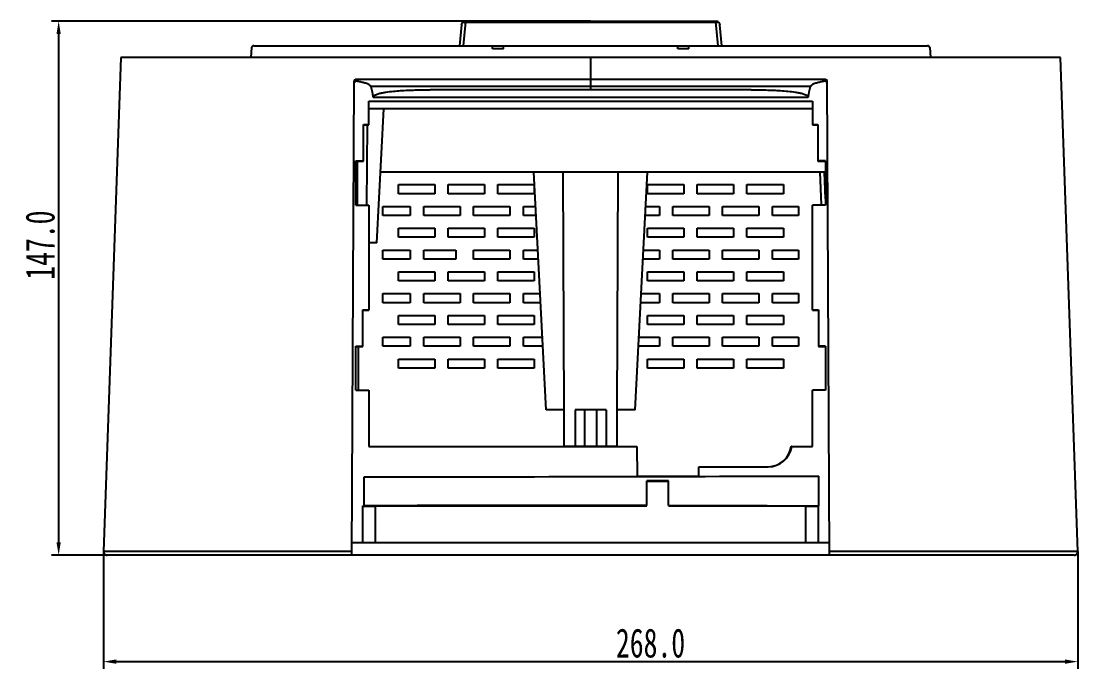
# Model space of a CAD drawing. Header units: millimetres. Extents: x 480 to 3134, y 272 to 1195.
# Drawn here: x 787 to 1077.7, y 602.4 to 780.7 of the extents above; entities that cross this region are included whole.
import ezdxf

# ---------------------------------------------------------------- set-up
doc = ezdxf.new("R2010")
doc.units = ezdxf.units.MM
doc.layers.add('06-ccbz', color=1, linetype='Continuous')
doc.styles.add('国标文本', font='simfang.ttf', dxfattribs={"width": 0.7})
doc.dimstyles.new('国标尺寸标注', dxfattribs={"dimtxt": 8, "dimasz": 3.5, "dimexe": 2, "dimexo": 0, "dimgap": 1, "dimtad": 1, "dimtoh": 1, "dimdec": 1, "dimzin": 1, "dimdsep": 46, "dimtxsty": '国标文本', "dimcen": 1.5, "dimadec": 0, "dimazin": 0, "dimtfac": 1, "dimtdec": 1, "dimtmove": 0, "dimatfit": 2, "dimfxl": 1, "dimarcsym": 0})

# ---------------------------------------------------------------- blocks, each defined once
blk = doc.blocks.new('*D30')
at = {"layer": '06-ccbz', "color": 0, "lineweight": -2, "transparency": 16777216}
for p, q in [((943.68, 780.71), (795.35, 780.71)), ((797.35, 777.21), (797.35, 637.21)), ((932.86, 633.71), (795.35, 633.71))]:
    blk.add_line(p, q, dxfattribs=at)
at = {"layer": '06-ccbz', "color": 0, "transparency": 16777216}
for points in [[(796.76, 777.21), (797.93, 777.21), (797.35, 780.71)], [(796.76, 637.21), (797.93, 637.21), (797.35, 633.71)]]:
    blk.add_solid(points, dxfattribs=at)
at = {"layer": 'Defpoints', "color": 0, "transparency": 16777216}
for p in [(943.68, 780.71), (797.35, 633.71), (932.86, 633.71)]:
    blk.add_point(p, dxfattribs=at)
at = {"layer": '06-ccbz', "color": 0, "transparency": 16777216, "insert": (792.28, 719.06), "char_height": 8, "attachment_point": 5, "rotation": 90, "style": '国标文本'}
blk.add_mtext('147.0', dxfattribs=at)
blk = doc.blocks.new('*D31')
at = {"layer": '06-ccbz', "color": 0, "lineweight": -2, "transparency": 16777216}
for p, q in [((809.67, 634.75), (809.67, 602.42)), ((1077.69, 634.75), (1077.69, 602.42)), ((813.17, 604.42), (1074.19, 604.42))]:
    blk.add_line(p, q, dxfattribs=at)
at = {"layer": '06-ccbz', "color": 0, "transparency": 16777216}
for points in [[(813.17, 605.01), (813.17, 603.84), (809.67, 604.42)], [(1074.19, 605.01), (1074.19, 603.84), (1077.69, 604.42)]]:
    blk.add_solid(points, dxfattribs=at)
at = {"layer": 'Defpoints', "color": 0, "transparency": 16777216}
for p in [(809.67, 634.75), (1077.69, 634.75), (1077.69, 604.42)]:
    blk.add_point(p, dxfattribs=at)
at = {"layer": '06-ccbz', "color": 0, "transparency": 16777216, "insert": (960.15, 609.49), "char_height": 8, "attachment_point": 5, "style": '国标文本'}
blk.add_mtext('268.0', dxfattribs=at)

msp = doc.modelspace()

# ---------------------------------------------------------------- linework, layer by layer
at = {"color": 7, "linetype": 'Continuous'}
for p, q in [((908.18, 779.73), (907.58, 773.95)), ((909.17, 779.63), (908.58, 773.91)), ((909.04, 780.71), (908.62, 780.56)), ((909.04, 780.71), (978.32, 780.71)), ((909.24, 780.32), (909.17, 779.63)), ((978.12, 780.32), (909.24, 780.32)), ((978.19, 779.63), (978.12, 780.32)), ((978.78, 773.91), (978.19, 779.63)), ((978.74, 780.56), (978.32, 780.71)), ((979.78, 773.95), (979.18, 779.73)), ((850.43, 773.44), (850.24, 770.71)), ((851.01, 773.91), (1036.35, 773.91)), ((916.68, 773.11), (916.68, 773.91)), ((919.68, 773.11), (919.68, 773.91)), ((967.68, 773.11), (967.68, 773.91)), ((970.68, 773.11), (970.68, 773.91)), ((1036.93, 773.44), (1037.12, 770.71)), ((814.42, 770.71), (809.67, 634.75)), ((1072.94, 770.71), (814.42, 770.71)), ((919.68, 773.11), (916.68, 773.11)), ((943.68, 770.71), (943.68, 761.81)), ((970.68, 773.11), (967.68, 773.11)), ((1077.69, 634.75), (1072.94, 770.71)), ((879.07, 764.71), (1008.29, 764.71)), ((877.98, 633.71), (878.67, 764.31)), ((1004.14, 762.71), (883.21, 762.71)), ((987.86, 761.81), (899.49, 761.81)), ((1009.38, 633.71), (1008.69, 764.31)), ((882.68, 752.14), (882.68, 758.72)), ((882.68, 758.72), (1004.68, 758.72)), ((883.86, 759.74), (1003.5, 759.74)), ((1004.68, 758.72), (1004.68, 752.14)), ((882.68, 756.65), (1004.68, 756.65)), ((884.87, 719.71), (886.81, 756.61)), ((881.22, 742.15), (881.22, 752.25)), ((881.22, 752.25), (882.68, 752.25)), ((881.22, 752.14), (882.68, 752.14)), ((882.21, 752.14), (882.04, 730.16)), ((1004.68, 752.25), (1006.14, 752.25)), ((1004.68, 752.14), (1006.14, 752.14)), ((1006.14, 752.25), (1006.14, 742.15)), ((879.07, 730.1), (879.07, 742.25)), ((879.07, 742.25), (881.22, 742.25)), ((879.07, 742.15), (881.22, 742.15)), ((879.51, 730.15), (879.58, 742.14)), ((1008.29, 742.25), (1006.14, 742.25)), ((1006.14, 742.15), (1008.29, 742.15)), ((1008.29, 742.25), (1008.29, 730.1)), ((1008.29, 739.11), (885.89, 739.11)), ((931.47, 673.71), (928.04, 739.11)), ((936.42, 673.71), (936.12, 739.11)), ((950.94, 673.71), (951.24, 739.11)), ((955.89, 673.71), (959.32, 739.11)), ((1007.22, 730.15), (1006.81, 739.11)), ((1008.29, 731.83), (1007.99, 739.11)), ((890.78, 733.21), (890.78, 735.71)), ((890.78, 735.71), (900.78, 735.71)), ((900.78, 735.71), (900.78, 733.21)), ((904.48, 733.21), (904.48, 735.71)), ((904.48, 735.71), (914.48, 735.71)), ((914.48, 735.71), (914.48, 733.21)), ((918.18, 733.21), (918.18, 735.71)), ((918.18, 735.71), (928.18, 735.71)), ((928.18, 735.71), (928.18, 733.21)), ((959.28, 733.21), (959.28, 735.71)), ((959.28, 735.71), (969.28, 735.71)), ((969.28, 735.71), (969.28, 733.21)), ((972.98, 733.21), (972.98, 735.71)), ((972.98, 735.71), (982.98, 735.71)), ((982.98, 735.71), (982.98, 733.21)), ((986.68, 735.71), (996.68, 735.71)), ((986.68, 733.21), (986.68, 735.71)), ((996.68, 735.71), (996.68, 733.21)), ((900.78, 733.21), (890.78, 733.21)), ((914.48, 733.21), (904.48, 733.21)), ((928.18, 733.21), (918.18, 733.21)), ((969.28, 733.21), (959.28, 733.21)), ((982.98, 733.21), (972.98, 733.21)), ((996.68, 733.21), (986.68, 733.21)), ((879.07, 730.1), (882.68, 730.1)), ((882.68, 730.1), (882.68, 701.17)), ((886.52, 727.21), (886.52, 729.71)), ((886.52, 729.71), (894.08, 729.71)), ((894.08, 729.71), (894.08, 727.21)), ((897.78, 727.21), (897.78, 729.71)), ((897.78, 729.71), (907.78, 729.71)), ((907.78, 729.71), (907.78, 727.21)), ((911.48, 727.21), (911.48, 729.71)), ((911.48, 729.71), (921.48, 729.71)), ((921.48, 729.71), (921.48, 727.21)), ((925.18, 727.21), (925.18, 729.71)), ((925.18, 729.71), (928.53, 729.71)), ((958.83, 729.71), (962.58, 729.71)), ((962.58, 729.71), (962.58, 727.21)), ((966.28, 727.21), (966.28, 729.71)), ((966.28, 729.71), (976.28, 729.71)), ((976.28, 729.71), (976.28, 727.21)), ((979.98, 729.71), (989.98, 729.71)), ((979.98, 727.21), (979.98, 729.71)), ((989.98, 729.71), (989.98, 727.21)), ((993.68, 729.71), (1000.84, 729.71)), ((993.68, 727.21), (993.68, 729.71)), ((1000.84, 729.71), (1000.84, 727.21)), ((1008.29, 730.1), (1004.68, 730.1)), ((1004.68, 701.17), (1004.68, 730.1)), ((894.08, 727.21), (886.52, 727.21)), ((907.78, 727.21), (897.78, 727.21)), ((921.48, 727.21), (911.48, 727.21)), ((928.66, 727.21), (925.18, 727.21)), ((962.58, 727.21), (958.69, 727.21)), ((976.28, 727.21), (966.28, 727.21)), ((989.98, 727.21), (979.98, 727.21)), ((1000.84, 727.21), (993.68, 727.21)), ((890.78, 721.21), (890.78, 723.71)), ((890.78, 723.71), (900.78, 723.71)), ((900.78, 721.21), (890.78, 721.21)), ((900.78, 723.71), (900.78, 721.21)), ((904.48, 721.21), (904.48, 723.71)), ((904.48, 723.71), (914.48, 723.71)), ((914.48, 721.21), (904.48, 721.21)), ((914.48, 723.71), (914.48, 721.21)), ((918.18, 721.21), (918.18, 723.71)), ((918.18, 723.71), (928.18, 723.71)), ((928.18, 721.21), (918.18, 721.21)), ((928.18, 723.71), (928.18, 721.21)), ((959.28, 721.21), (959.28, 723.71)), ((959.28, 723.71), (969.28, 723.71)), ((969.28, 721.21), (959.28, 721.21)), ((969.28, 723.71), (969.28, 721.21)), ((972.98, 723.71), (982.98, 723.71)), ((972.98, 721.21), (972.98, 723.71)), ((982.98, 721.21), (972.98, 721.21)), ((982.98, 723.71), (982.98, 721.21)), ((986.68, 723.71), (996.68, 723.71)), ((986.68, 721.21), (986.68, 723.71)), ((996.68, 721.21), (986.68, 721.21)), ((996.68, 723.71), (996.68, 721.21)), ((884.87, 719.71), (882.68, 719.71)), ((886.52, 715.21), (886.52, 717.71)), ((886.52, 717.71), (894.08, 717.71)), ((894.08, 715.21), (886.52, 715.21)), ((894.08, 717.71), (894.08, 715.21)), ((897.78, 715.21), (897.78, 717.71)), ((897.78, 717.71), (906.62, 717.71)), ((906.62, 715.21), (897.78, 715.21)), ((906.62, 717.71), (906.62, 715.21)), ((911.48, 715.21), (911.48, 717.71)), ((911.48, 717.71), (921.48, 717.71)), ((921.48, 715.21), (911.48, 715.21)), ((921.48, 717.71), (921.48, 715.21)), ((925.18, 715.21), (925.18, 717.71)), ((925.18, 717.71), (929.16, 717.71)), ((929.29, 715.21), (925.18, 715.21)), ((962.58, 715.21), (958.07, 715.21)), ((958.2, 717.71), (962.58, 717.71)), ((962.58, 717.71), (962.58, 715.21)), ((966.28, 717.71), (976.28, 717.71)), ((966.28, 715.21), (966.28, 717.71)), ((976.28, 715.21), (966.28, 715.21)), ((976.28, 717.71), (976.28, 715.21)), ((979.98, 717.71), (989.98, 717.71)), ((979.98, 715.21), (979.98, 717.71)), ((989.98, 715.21), (979.98, 715.21)), ((989.98, 717.71), (989.98, 715.21)), ((993.68, 717.71), (1000.84, 717.71)), ((993.68, 715.21), (993.68, 717.71)), ((1000.84, 715.21), (993.68, 715.21)), ((1000.84, 717.71), (1000.84, 715.21)), ((890.78, 709.21), (890.78, 711.71)), ((890.78, 711.71), (900.78, 711.71)), ((900.78, 711.71), (900.78, 709.21)), ((904.48, 709.21), (904.48, 711.71)), ((904.48, 711.71), (914.48, 711.71)), ((914.48, 711.71), (914.48, 709.21)), ((918.18, 709.21), (918.18, 711.71)), ((918.18, 711.71), (928.18, 711.71)), ((928.18, 711.71), (928.18, 709.21)), ((959.28, 711.71), (969.28, 711.71)), ((959.28, 709.21), (959.28, 711.71)), ((969.28, 711.71), (969.28, 709.21)), ((972.98, 711.71), (982.98, 711.71)), ((972.98, 709.21), (972.98, 711.71)), ((982.98, 711.71), (982.98, 709.21)), ((986.68, 711.71), (996.68, 711.71)), ((986.68, 709.21), (986.68, 711.71)), ((996.68, 711.71), (996.68, 709.21)), ((900.78, 709.21), (890.78, 709.21)), ((914.48, 709.21), (904.48, 709.21)), ((928.18, 709.21), (918.18, 709.21)), ((969.28, 709.21), (959.28, 709.21)), ((982.98, 709.21), (972.98, 709.21)), ((996.68, 709.21), (986.68, 709.21)), ((886.52, 703.21), (886.52, 705.71)), ((886.52, 705.71), (894.08, 705.71)), ((894.08, 705.71), (894.08, 703.21)), ((897.78, 703.21), (897.78, 705.71)), ((897.78, 705.71), (907.78, 705.71)), ((907.78, 705.71), (907.78, 703.21)), ((911.48, 703.21), (911.48, 705.71)), ((911.48, 705.71), (921.48, 705.71)), ((921.48, 705.71), (921.48, 703.21)), ((925.18, 703.21), (925.18, 705.71)), ((925.18, 705.71), (929.79, 705.71)), ((957.57, 705.71), (962.58, 705.71)), ((962.58, 705.71), (962.58, 703.21)), ((966.28, 705.71), (976.28, 705.71)), ((966.28, 703.21), (966.28, 705.71)), ((976.28, 705.71), (976.28, 703.21)), ((979.98, 705.71), (989.98, 705.71)), ((979.98, 703.21), (979.98, 705.71)), ((989.98, 705.71), (989.98, 703.21)), ((993.68, 705.71), (1000.84, 705.71)), ((993.68, 703.21), (993.68, 705.71)), ((1000.84, 705.71), (1000.84, 703.21)), ((880.98, 691.18), (880.98, 701.28)), ((880.98, 701.28), (882.68, 701.28)), ((880.98, 701.17), (882.68, 701.17)), ((894.08, 703.21), (886.52, 703.21)), ((907.78, 703.21), (897.78, 703.21)), ((921.48, 703.21), (911.48, 703.21)), ((929.92, 703.21), (925.18, 703.21)), ((962.58, 703.21), (957.44, 703.21)), ((976.28, 703.21), (966.28, 703.21)), ((989.98, 703.21), (979.98, 703.21)), ((1000.84, 703.21), (993.68, 703.21)), ((1004.68, 701.28), (1006.38, 701.28)), ((1004.68, 701.17), (1006.38, 701.17)), ((1006.38, 701.28), (1006.38, 691.18)), ((890.78, 697.21), (890.78, 699.71)), ((890.78, 699.71), (900.78, 699.71)), ((900.78, 699.71), (900.78, 697.21)), ((904.48, 697.21), (904.48, 699.71)), ((904.48, 699.71), (914.48, 699.71)), ((914.48, 699.71), (914.48, 697.21)), ((918.18, 697.21), (918.18, 699.71)), ((918.18, 699.71), (928.18, 699.71)), ((928.18, 699.71), (928.18, 697.21)), ((959.28, 699.71), (969.28, 699.71)), ((959.28, 697.21), (959.28, 699.71)), ((969.28, 699.71), (969.28, 697.21)), ((972.98, 699.71), (982.98, 699.71)), ((972.98, 697.21), (972.98, 699.71)), ((982.98, 699.71), (982.98, 697.21)), ((986.68, 699.71), (996.68, 699.71)), ((986.68, 697.21), (986.68, 699.71)), ((996.68, 699.71), (996.68, 697.21)), ((900.78, 697.21), (890.78, 697.21)), ((914.48, 697.21), (904.48, 697.21)), ((928.18, 697.21), (918.18, 697.21)), ((969.28, 697.21), (959.28, 697.21)), ((982.98, 697.21), (972.98, 697.21)), ((996.68, 697.21), (986.68, 697.21)), ((886.52, 691.21), (886.52, 693.71)), ((886.52, 693.71), (894.08, 693.71)), ((894.08, 693.71), (894.08, 691.21)), ((897.78, 691.21), (897.78, 693.71)), ((897.78, 693.71), (907.78, 693.71)), ((907.78, 693.71), (907.78, 691.21)), ((911.48, 691.21), (911.48, 693.71)), ((911.48, 693.71), (921.48, 693.71)), ((921.48, 693.71), (921.48, 691.21)), ((925.18, 691.21), (925.18, 693.71)), ((925.18, 693.71), (930.42, 693.71)), ((956.94, 693.71), (962.58, 693.71)), ((962.58, 693.71), (962.58, 691.21)), ((966.28, 693.71), (976.28, 693.71)), ((966.28, 691.21), (966.28, 693.71)), ((976.28, 693.71), (976.28, 691.21)), ((979.98, 693.71), (989.98, 693.71)), ((979.98, 691.21), (979.98, 693.71)), ((989.98, 693.71), (989.98, 691.21)), ((993.68, 693.71), (1000.84, 693.71)), ((993.68, 691.21), (993.68, 693.71)), ((1000.84, 693.71), (1000.84, 691.21)), ((879.07, 679.13), (879.07, 691.28)), ((879.07, 691.28), (880.98, 691.28)), ((879.07, 691.18), (880.98, 691.18)), ((879.78, 679.19), (879.8, 691.18)), ((894.08, 691.21), (886.52, 691.21)), ((907.78, 691.21), (897.78, 691.21)), ((921.48, 691.21), (911.48, 691.21)), ((930.55, 691.21), (925.18, 691.21)), ((962.58, 691.21), (956.81, 691.21)), ((976.28, 691.21), (966.28, 691.21)), ((989.98, 691.21), (979.98, 691.21)), ((1000.84, 691.21), (993.68, 691.21)), ((1008.29, 691.28), (1006.38, 691.28)), ((1006.38, 691.18), (1008.29, 691.18)), ((1008.29, 691.28), (1008.29, 679.13)), ((890.78, 685.21), (890.78, 687.71)), ((890.78, 687.71), (900.78, 687.71)), ((900.78, 687.71), (900.78, 685.21)), ((904.48, 685.21), (904.48, 687.71)), ((904.48, 687.71), (914.48, 687.71)), ((914.48, 687.71), (914.48, 685.21)), ((918.18, 685.21), (918.18, 687.71)), ((918.18, 687.71), (928.18, 687.71)), ((928.18, 687.71), (928.18, 685.21)), ((959.28, 687.71), (969.28, 687.71)), ((959.28, 685.21), (959.28, 687.71)), ((969.28, 687.71), (969.28, 685.21)), ((972.98, 687.71), (982.98, 687.71)), ((972.98, 685.21), (972.98, 687.71)), ((982.98, 687.71), (982.98, 685.21)), ((986.68, 687.71), (996.68, 687.71)), ((986.68, 685.21), (986.68, 687.71)), ((996.68, 687.71), (996.68, 685.21)), ((900.78, 685.21), (890.78, 685.21)), ((914.48, 685.21), (904.48, 685.21)), ((928.18, 685.21), (918.18, 685.21)), ((969.28, 685.21), (959.28, 685.21)), ((982.98, 685.21), (972.98, 685.21)), ((996.68, 685.21), (986.68, 685.21)), ((879.07, 679.13), (882.68, 679.13)), ((882.68, 679.13), (882.68, 663.62)), ((1008.29, 679.13), (1004.68, 679.13)), ((1004.68, 663.62), (1004.68, 679.13)), ((936.42, 673.71), (931.47, 673.71)), ((936.43, 663.71), (936.38, 673.71)), ((947.93, 673.71), (939.43, 673.71)), ((939.43, 673.71), (939.43, 663.71)), ((942.03, 673.71), (942.03, 663.71)), ((945.33, 673.71), (945.33, 663.71)), ((947.93, 673.71), (947.93, 663.71)), ((950.93, 663.71), (950.98, 673.71)), ((955.89, 673.71), (950.94, 673.71)), ((882.68, 663.62), (956.41, 663.62)), ((936.43, 663.71), (950.93, 663.71)), ((956.41, 663.62), (956.43, 655.42)), ((998.99, 663.62), (1004.68, 663.62)), ((973.4, 658.03), (992.47, 658.03)), ((973.4, 655.45), (973.4, 658.03)), ((881.4, 647.31), (881.39, 655.29)), ((956.43, 655.48), (973.4, 655.5)), ((959.13, 647.4), (959.12, 654.18)), ((959.12, 654.09), (965.12, 654.09)), ((965.13, 647.39), (965.12, 654.18)), ((1006.47, 647.31), (1006.46, 655.51)), ((880.98, 637.21), (880.98, 647.31)), ((880.98, 647.31), (881.4, 647.31)), ((880.98, 647.2), (884.53, 647.2)), ((884.53, 647.31), (959.13, 647.31)), ((884.53, 637.21), (884.53, 647.31)), ((965.13, 647.31), (1002.83, 647.31)), ((1002.83, 647.32), (1006.38, 647.31)), ((1002.83, 637.21), (1002.83, 647.31)), ((1002.83, 647.2), (1006.38, 647.2)), ((1006.38, 647.31), (1006.47, 647.31)), ((1006.38, 637.21), (1006.38, 647.31)), ((878, 637.21), (1009.36, 637.21)), ((877.99, 634.75), (809.67, 634.75)), ((1076.69, 633.71), (810.67, 633.71)), ((1077.69, 634.75), (1009.37, 634.75))]:
    msp.add_line(p, q, dxfattribs=at)
for centre, radius, start, end in [((879.07, 764.31), 0.4, 90, 179.7), ((1008.29, 764.31), 0.4, 0.3, 90), ((865.47, 763.71), 13.65, 1.9732, 2.6681), ((874.38, 734.55), 30.01, 79.9504, 80.9319), ((1661.03, 929.72), 795.54, 192.11825, 192.33711), ((226.38, 929.75), 795.5, 347.66017, 347.87907), ((1012.97, 734.6), 29.96, 99.0682, 100.0589), ((992.47, 664.53), 6.45, 269.9846, 352.4264), ((992.47, 664.63), 6.6, 269.9852, 351.2292), ((991.51, 644.37), 20.66, 68.7579, 69.163), ((810.67, 634.71), 1, 178, 270), ((1076.69, 634.71), 1, 270, 2)]:
    msp.add_arc(centre, radius, start, end, dxfattribs=at)
for centre, major_axis, ratio, start_param, end_param in [((943.86, 667.89), (717.57, 1.25), 0.017476, -1.657994, -1.483477), ((943.93, 629.15), (717.58, 0), 0.034899, 1.541263, 1.549627), ((943.94, 622.36), (717.58, 0), 0.034899, 1.549627, 1.658055)]:
    msp.add_ellipse(centre, major_axis=major_axis, ratio=ratio, start_param=start_param, end_param=end_param, dxfattribs=at)
for points, knots in [([(908.18, 779.73), (908.19, 779.87), (908.32, 780.17), (908.51, 780.43), (908.62, 780.56)], [0, 0, 0, 0, 0.453502, 1, 1, 1, 1]), ([(908.62, 780.56), (908.66, 780.52), (908.83, 780.39), (909.07, 780.32), (909.24, 780.32)], [0, 0, 0, 0, 0.230804, 1, 1, 1, 1]), ([(978.12, 780.32), (978.18, 780.32), (978.4, 780.34), (978.62, 780.45), (978.74, 780.56)], [0, 0, 0, 0, 0.269225, 1, 1, 1, 1]), ([(978.74, 780.56), (978.85, 780.43), (979.04, 780.17), (979.17, 779.87), (979.18, 779.73)], [0, 0, 0, 0, 0.5465, 1, 1, 1, 1]), ([(851.01, 773.91), (850.87, 773.91), (850.59, 773.83), (850.44, 773.57), (850.43, 773.44)], [0, 0, 0, 0, 0.502823, 1, 1, 1, 1]), ([(1036.93, 773.44), (1036.92, 773.57), (1036.76, 773.83), (1036.49, 773.91), (1036.35, 773.91)], [0, 0, 0, 0, 0.497178, 1, 1, 1, 1]), ([(1008.25, 764.18), (1008.25, 764.24), (1008.25, 764.4), (1008.26, 764.56), (1008.28, 764.66)], [0, 0, 0, 0, 0.340516, 1, 1, 1, 1]), ([(883.21, 762.71), (883.18, 762.87), (882.91, 763.12), (882.34, 763.41), (881.55, 763.68), (880.59, 763.91), (879.94, 764.04), (879.62, 764.1)], [0, 0, 0, 0, 0.123167, 0.248334, 0.498774, 0.749373, 1, 1, 1, 1]), ([(883.86, 759.74), (883.79, 760.05), (884.39, 760.42), (884.95, 760.63), (885.61, 760.83), (886.42, 761.01), (887.74, 761.24), (889.41, 761.44), (891.42, 761.6), (893.43, 761.7), (896.13, 761.79), (898.15, 761.81), (899.49, 761.81)], [0, 0, 0, 0, 0.05894, 0.090225, 0.121508, 0.184069, 0.24666, 0.371924, 0.497321, 0.622838, 0.748464, 1, 1, 1, 1]), ([(987.86, 761.81), (989.21, 761.81), (991.23, 761.79), (993.92, 761.7), (995.94, 761.6), (997.95, 761.44), (999.62, 761.24), (1000.94, 761.01), (1001.75, 760.83), (1002.41, 760.63), (1002.97, 760.42), (1003.57, 760.05), (1003.5, 759.74)], [0, 0, 0, 0, 0.251534, 0.377159, 0.502675, 0.628071, 0.753335, 0.815925, 0.878486, 0.909768, 0.941052, 1, 1, 1, 1]), ([(1007.74, 764.1), (1007.41, 764.04), (1006.76, 763.91), (1005.81, 763.68), (1005.02, 763.41), (1004.45, 763.12), (1004.18, 762.87), (1004.15, 762.71)], [0, 0, 0, 0, 0.250623, 0.501218, 0.75166, 0.876837, 1, 1, 1, 1]), ([(965.13, 647.39), (968.27, 647.39), (980.84, 647.37), (993.41, 647.35), (1002.83, 647.32)], [0, 0, 0, 0, 0.250253, 1, 1, 1, 1])]:
    msp.add_open_spline(points, degree=3, knots=knots, dxfattribs=at)
for points in [[(878.94, 764.16), (878.82, 764.11), (878.73, 763.97), (878.69, 763.85)], [(879.11, 764.18), (879.06, 764.19), (878.99, 764.18), (878.94, 764.16)], [(1008.42, 764.16), (1008.37, 764.18), (1008.3, 764.19), (1008.25, 764.18)], [(1008.66, 763.85), (1008.63, 763.97), (1008.54, 764.11), (1008.42, 764.16)]]:
    msp.add_open_spline(points, degree=3, dxfattribs=at)

# ---------------------------------------------------------------- dimensions: what is measured, and where the dimension line sits
at = {"layer": '06-ccbz'}
dim = msp.add_linear_dim(base=(797.35, 633.71), p1=(943.68, 780.71), p2=(932.86, 633.71), angle=90, dimstyle='国标尺寸标注', dxfattribs=at)
dim.commit()
dim.dimension.update_dxf_attribs({"geometry": '*D30', "text_midpoint": (797.35, 719.06), "dimtype": 160})
dim = msp.add_linear_dim(base=(1077.69, 604.42), p1=(809.67, 634.75), p2=(1077.69, 634.75), dimstyle='国标尺寸标注', dxfattribs=at)
dim.commit()
dim.dimension.update_dxf_attribs({"geometry": '*D31', "text_midpoint": (960.15, 604.42), "dimtype": 160})

doc.saveas('drawing.dxf')
